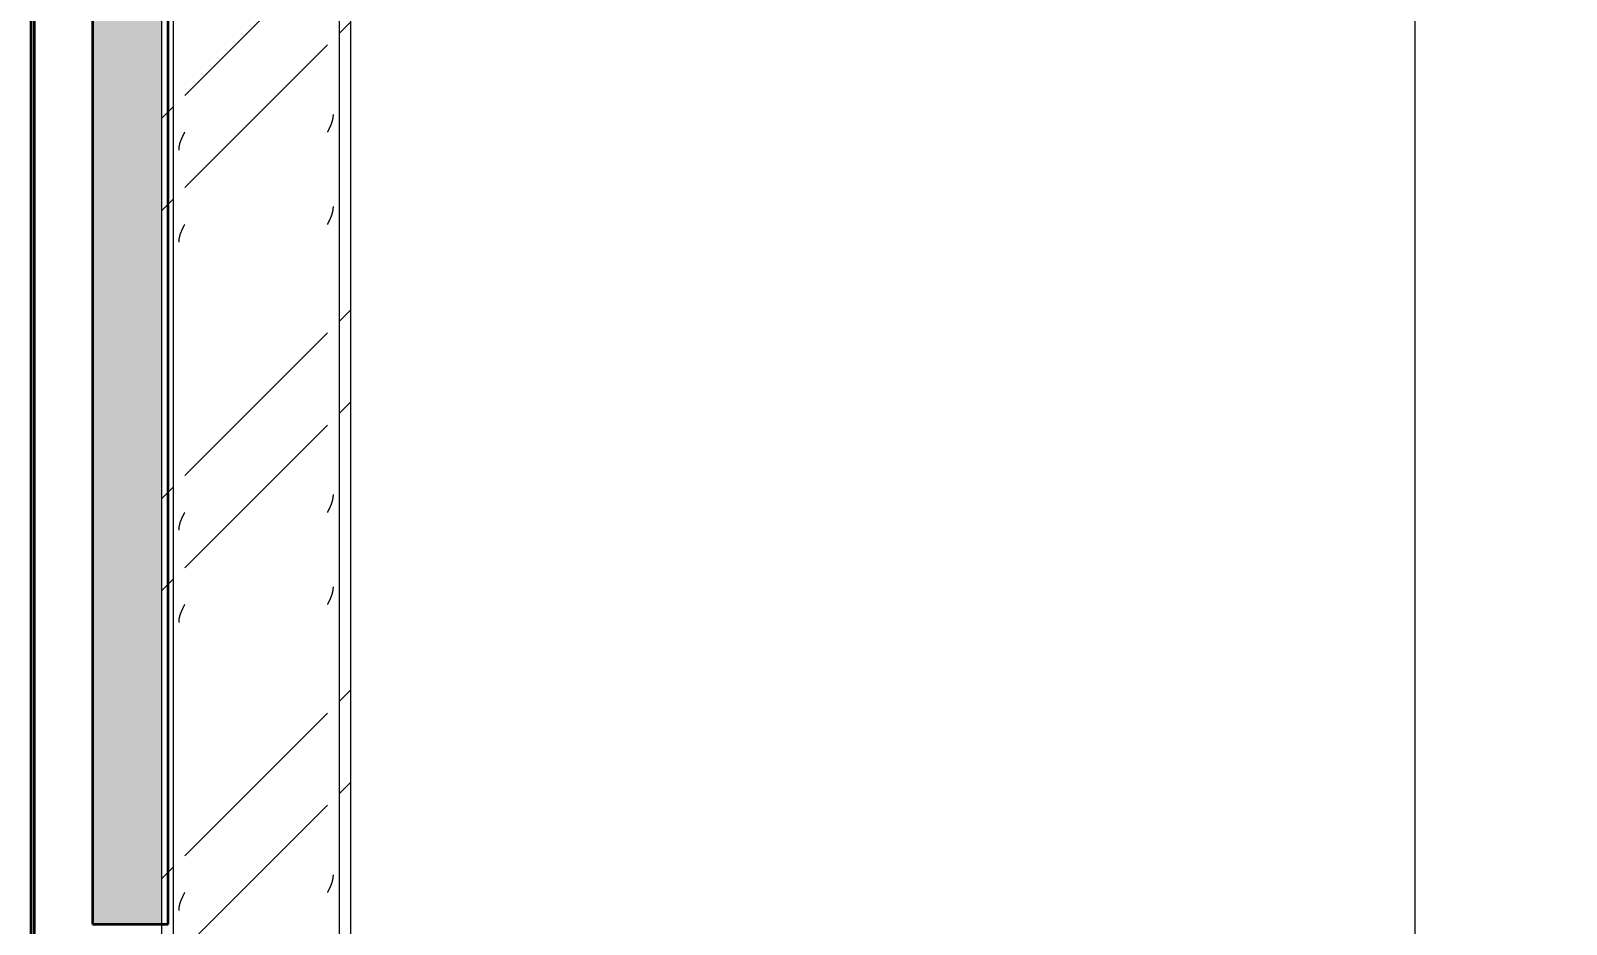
# Model space of a CAD drawing. Header units: centimetres. Extents: x -6111 to 13767, y -285 to 1600.
# Drawn here: x -4795.4 to -4592.4, y 94 to 212.2 of the extents above; entities that cross this region are included whole.
import ezdxf

# ---------------------------------------------------------------- set-up
doc = ezdxf.new("R2010")
doc.units = ezdxf.units.CM
for name, color, linetype, lineweight in [('A-ANNO-DIMS', 7, 'Continuous', 9), ('A-ANNO-DIMS-100', 7, 'Continuous', 9), ('A-WALL', 7, 'Continuous', 9), ('A-WALL-PATT', 7, 'Continuous', 35), ('S-COLS', 7, 'Continuous', 9)]:
    doc.layers.add(name, color=color, linetype=linetype, lineweight=lineweight)
doc.styles.add('Century Gothic_1', font='GOTHIC.TTF', dxfattribs={"height": 15})
doc.dimstyles.new('FCA_N_Cotas_E100', dxfattribs={"dimscale": 30.48, "dimtxt": 15.662524, "dimasz": 0.492126, "dimexe": 0.656168, "dimexo": 0.656168, "dimgap": 0.032808, "dimtad": 1, "dimlfac": 0.01, "dimrnd": 0.01, "dimzin": 0, "dimdsep": 46, "dimtxsty": 'Century Gothic_1', "dimblk1": 'OBLIQUE', "dimblk2": 'OBLIQUE', "dimsah": 1, "dimcen": 0.09, "dimdle": 0.656168, "dimadec": 3, "dimazin": 2, "dimtfac": 1, "dimtdec": 4, "dimtix": 1, "dimtmove": 0, "dimatfit": 3, "dimfxl": 1, "dimtvp": 1, "dimtolj": 1, "dimtzin": 0, "dimarcsym": 2})
pattern_1 = [(45, (0, 0), (-25.14472, 25.14472), []), (45, (0, 38.1), (-25.14472, 25.14472), [])]

# ---------------------------------------------------------------- blocks, each defined once
blk = doc.blocks.new('PQ_RVR_ARQ-01_ZZ_ZZ_MO_T_A_rvt-1-Elevación Eje 1')
at = {"layer": 'A-WALL-PATT', "lineweight": 9, "true_color": 0xeaeaea}
h = blk.add_hatch(color=254, dxfattribs=at)
h.paths.add_polyline_path([(-4794.89, -35), (-4794.89, 529), (-4795.39, 529), (-4795.39, -35)])
h.paths.add_polyline_path([(-4795.39, 554), (-4794.89, 554), (-4794.89, 636.02), (-4795.39, 636.02)])
blk.add_hatch(color=254, dxfattribs=at).paths.add_polyline_path([(-4787.21, 94), (-4778.08, 94), (-4778.08, 325.7), (-4787.21, 325.7), (-4787.21, 186.12)])
at = {"layer": 'A-WALL', "color": 254, "lineweight": 35, "true_color": 0xcccccc}
for p, q in [((-4795.39, 636.02), (-4795.39, -35)), ((-4794.89, -35), (-4794.89, 636.02)), ((-4787.21, 325.7), (-4787.21, 94)), ((-4777.21, 94), (-4777.21, 325.7)), ((-4787.21, 94), (-4777.21, 94))]:
    blk.add_line(p, q, dxfattribs=at)
blk = doc.blocks.new('FP_3-Elevación Eje 1')
at = {"layer": 'S-COLS', "color": 9, "true_color": 0xc0c0c0}
for p, q in [((-4755.37, 201.08), (-4755.37, 201.12)), ((-4755.37, 201.05), (-4755.37, 201.08)), ((-4755.37, 201.01), (-4755.37, 201.05)), ((-4755.37, 200.97), (-4755.37, 201.01)), ((-4756.04, 198.96), (-4756.02, 198.99)), ((-4756.02, 198.99), (-4756.01, 199.03)), ((-4756.01, 199.03), (-4755.99, 199.07)), ((-4755.99, 199.07), (-4755.97, 199.11)), ((-4755.97, 199.11), (-4755.95, 199.14)), ((-4755.95, 199.14), (-4755.93, 199.18)), ((-4755.93, 199.18), (-4755.91, 199.22)), ((-4755.91, 199.22), (-4755.9, 199.26)), ((-4755.9, 199.26), (-4755.88, 199.29)), ((-4755.88, 199.29), (-4755.86, 199.33)), ((-4755.86, 199.33), (-4755.84, 199.37)), ((-4755.84, 199.37), (-4755.83, 199.4)), ((-4755.83, 199.4), (-4755.81, 199.44)), ((-4755.81, 199.44), (-4755.79, 199.48)), ((-4755.79, 199.48), (-4755.77, 199.52)), ((-4755.77, 199.52), (-4755.76, 199.55)), ((-4755.76, 199.55), (-4755.74, 199.59)), ((-4755.74, 199.59), (-4755.73, 199.63)), ((-4755.73, 199.63), (-4755.71, 199.67)), ((-4755.71, 199.67), (-4755.69, 199.7)), ((-4755.69, 199.7), (-4755.68, 199.74)), ((-4755.68, 199.74), (-4755.66, 199.78)), ((-4755.66, 199.78), (-4755.65, 199.82)), ((-4755.65, 199.82), (-4755.63, 199.85)), ((-4755.63, 199.85), (-4755.62, 199.89)), ((-4755.62, 199.89), (-4755.61, 199.93)), ((-4755.61, 199.93), (-4755.59, 199.96)), ((-4755.59, 199.96), (-4755.58, 200)), ((-4755.58, 200), (-4755.57, 200.04)), ((-4755.57, 200.04), (-4755.55, 200.08)), ((-4755.55, 200.08), (-4755.54, 200.11)), ((-4755.54, 200.11), (-4755.53, 200.15)), ((-4755.53, 200.15), (-4755.52, 200.19)), ((-4755.52, 200.19), (-4755.51, 200.23)), ((-4755.51, 200.23), (-4755.5, 200.26)), ((-4755.5, 200.26), (-4755.49, 200.3)), ((-4755.49, 200.3), (-4755.48, 200.34)), ((-4755.48, 200.34), (-4755.47, 200.37)), ((-4755.47, 200.37), (-4755.46, 200.41)), ((-4755.46, 200.41), (-4755.45, 200.45)), ((-4755.45, 200.45), (-4755.44, 200.49)), ((-4755.44, 200.49), (-4755.43, 200.52)), ((-4755.43, 200.56), (-4755.42, 200.6)), ((-4755.43, 200.52), (-4755.43, 200.56)), ((-4755.42, 200.6), (-4755.41, 200.64)), ((-4755.41, 200.67), (-4755.4, 200.71)), ((-4755.41, 200.64), (-4755.41, 200.67)), ((-4755.4, 200.75), (-4755.39, 200.79)), ((-4755.4, 200.71), (-4755.4, 200.75)), ((-4755.39, 200.82), (-4755.38, 200.86)), ((-4755.39, 200.79), (-4755.39, 200.82)), ((-4755.38, 200.93), (-4755.37, 200.97)), ((-4755.38, 200.9), (-4755.38, 200.93)), ((-4755.38, 200.86), (-4755.38, 200.9)), ((-4756.14, 198.77), (-4756.12, 198.81)), ((-4756.12, 198.81), (-4756.1, 198.85)), ((-4756.1, 198.85), (-4756.08, 198.88)), ((-4756.08, 198.88), (-4756.06, 198.92)), ((-4756.06, 198.92), (-4756.04, 198.96)), ((-4755.37, 188.89), (-4755.37, 188.93)), ((-4755.37, 188.86), (-4755.37, 188.89)), ((-4755.37, 188.82), (-4755.37, 188.86)), ((-4755.37, 188.78), (-4755.37, 188.82)), ((-4756.04, 186.77), (-4756.02, 186.81)), ((-4756.02, 186.81), (-4756.01, 186.84)), ((-4756.01, 186.84), (-4755.99, 186.88)), ((-4755.99, 186.88), (-4755.97, 186.92)), ((-4755.97, 186.92), (-4755.95, 186.95)), ((-4755.95, 186.95), (-4755.93, 186.99)), ((-4755.93, 186.99), (-4755.91, 187.03)), ((-4755.91, 187.03), (-4755.9, 187.07)), ((-4755.9, 187.07), (-4755.88, 187.1)), ((-4755.88, 187.1), (-4755.86, 187.14)), ((-4755.86, 187.14), (-4755.84, 187.18)), ((-4755.84, 187.18), (-4755.83, 187.22)), ((-4755.83, 187.22), (-4755.81, 187.25)), ((-4755.81, 187.25), (-4755.79, 187.29)), ((-4755.79, 187.29), (-4755.77, 187.33)), ((-4755.77, 187.33), (-4755.76, 187.36)), ((-4755.76, 187.36), (-4755.74, 187.4)), ((-4755.74, 187.4), (-4755.73, 187.44)), ((-4755.73, 187.44), (-4755.71, 187.48)), ((-4755.71, 187.48), (-4755.69, 187.51)), ((-4755.69, 187.51), (-4755.68, 187.55)), ((-4755.68, 187.55), (-4755.66, 187.59)), ((-4755.66, 187.59), (-4755.65, 187.63)), ((-4755.65, 187.63), (-4755.63, 187.66)), ((-4755.63, 187.66), (-4755.62, 187.7)), ((-4755.62, 187.7), (-4755.61, 187.74)), ((-4755.61, 187.74), (-4755.59, 187.78)), ((-4755.59, 187.78), (-4755.58, 187.81)), ((-4755.58, 187.81), (-4755.57, 187.85)), ((-4755.57, 187.85), (-4755.55, 187.89)), ((-4755.55, 187.89), (-4755.54, 187.92)), ((-4755.54, 187.92), (-4755.53, 187.96)), ((-4755.53, 187.96), (-4755.52, 188)), ((-4755.52, 188), (-4755.51, 188.04)), ((-4755.51, 188.04), (-4755.5, 188.07)), ((-4755.5, 188.07), (-4755.49, 188.11)), ((-4755.49, 188.11), (-4755.48, 188.15)), ((-4755.48, 188.15), (-4755.47, 188.19)), ((-4755.47, 188.19), (-4755.46, 188.22)), ((-4755.46, 188.22), (-4755.45, 188.26)), ((-4755.45, 188.26), (-4755.44, 188.3)), ((-4755.44, 188.3), (-4755.43, 188.33)), ((-4755.43, 188.37), (-4755.42, 188.41)), ((-4755.43, 188.33), (-4755.43, 188.37)), ((-4755.42, 188.41), (-4755.41, 188.45)), ((-4755.41, 188.48), (-4755.4, 188.52)), ((-4755.41, 188.45), (-4755.41, 188.48)), ((-4755.4, 188.56), (-4755.39, 188.6)), ((-4755.4, 188.52), (-4755.4, 188.56)), ((-4755.39, 188.63), (-4755.38, 188.67)), ((-4755.39, 188.6), (-4755.39, 188.63)), ((-4755.38, 188.75), (-4755.37, 188.78)), ((-4755.38, 188.71), (-4755.38, 188.75)), ((-4755.38, 188.67), (-4755.38, 188.71)), ((-4756.14, 186.58), (-4756.12, 186.62)), ((-4756.12, 186.62), (-4756.1, 186.66)), ((-4756.1, 186.66), (-4756.08, 186.69)), ((-4756.08, 186.69), (-4756.06, 186.73)), ((-4756.06, 186.73), (-4756.04, 186.77)), ((-4755.43, 150.27), (-4755.42, 150.31)), ((-4755.43, 150.23), (-4755.43, 150.27)), ((-4755.42, 150.31), (-4755.41, 150.35)), ((-4755.41, 150.38), (-4755.4, 150.42)), ((-4755.41, 150.35), (-4755.41, 150.38)), ((-4755.4, 150.46), (-4755.39, 150.5)), ((-4755.4, 150.42), (-4755.4, 150.46)), ((-4755.39, 150.53), (-4755.38, 150.57)), ((-4755.39, 150.5), (-4755.39, 150.53)), ((-4755.38, 150.65), (-4755.37, 150.68)), ((-4755.38, 150.61), (-4755.38, 150.65)), ((-4755.38, 150.57), (-4755.38, 150.61)), ((-4755.37, 150.79), (-4755.37, 150.83)), ((-4755.37, 150.76), (-4755.37, 150.79)), ((-4755.37, 150.72), (-4755.37, 150.76)), ((-4755.37, 150.68), (-4755.37, 150.72)), ((-4756.14, 148.48), (-4756.12, 148.52)), ((-4756.12, 148.52), (-4756.1, 148.56)), ((-4756.1, 148.56), (-4756.08, 148.59)), ((-4756.08, 148.59), (-4756.06, 148.63)), ((-4756.06, 148.63), (-4756.04, 148.67)), ((-4756.04, 148.67), (-4756.02, 148.71)), ((-4756.02, 148.71), (-4756.01, 148.74)), ((-4756.01, 148.74), (-4755.99, 148.78)), ((-4755.99, 148.78), (-4755.97, 148.82)), ((-4755.97, 148.82), (-4755.95, 148.85)), ((-4755.95, 148.85), (-4755.93, 148.89)), ((-4755.93, 148.89), (-4755.91, 148.93)), ((-4755.91, 148.93), (-4755.9, 148.97)), ((-4755.9, 148.97), (-4755.88, 149)), ((-4755.88, 149), (-4755.86, 149.04)), ((-4755.86, 149.04), (-4755.84, 149.08)), ((-4755.84, 149.08), (-4755.83, 149.12)), ((-4755.83, 149.12), (-4755.81, 149.15)), ((-4755.81, 149.15), (-4755.79, 149.19)), ((-4755.79, 149.19), (-4755.77, 149.23)), ((-4755.77, 149.23), (-4755.76, 149.26)), ((-4755.76, 149.26), (-4755.74, 149.3)), ((-4755.74, 149.3), (-4755.73, 149.34)), ((-4755.73, 149.34), (-4755.71, 149.38)), ((-4755.71, 149.38), (-4755.69, 149.41)), ((-4755.69, 149.41), (-4755.68, 149.45)), ((-4755.68, 149.45), (-4755.66, 149.49)), ((-4755.66, 149.49), (-4755.65, 149.53)), ((-4755.65, 149.53), (-4755.63, 149.56)), ((-4755.63, 149.56), (-4755.62, 149.6)), ((-4755.62, 149.6), (-4755.61, 149.64)), ((-4755.61, 149.64), (-4755.59, 149.68)), ((-4755.59, 149.68), (-4755.58, 149.71)), ((-4755.58, 149.71), (-4755.57, 149.75)), ((-4755.57, 149.75), (-4755.55, 149.79)), ((-4755.55, 149.79), (-4755.54, 149.82)), ((-4755.54, 149.82), (-4755.53, 149.86)), ((-4755.53, 149.86), (-4755.52, 149.9)), ((-4755.52, 149.9), (-4755.51, 149.94)), ((-4755.51, 149.94), (-4755.5, 149.97)), ((-4755.5, 149.97), (-4755.49, 150.01)), ((-4755.49, 150.01), (-4755.48, 150.05)), ((-4755.48, 150.05), (-4755.47, 150.09)), ((-4755.47, 150.09), (-4755.46, 150.12)), ((-4755.46, 150.12), (-4755.45, 150.16)), ((-4755.45, 150.16), (-4755.44, 150.2)), ((-4755.44, 150.2), (-4755.43, 150.23)), ((-4755.43, 138.08), (-4755.42, 138.12)), ((-4755.43, 138.05), (-4755.43, 138.08)), ((-4755.42, 138.12), (-4755.41, 138.16)), ((-4755.41, 138.19), (-4755.4, 138.23)), ((-4755.41, 138.16), (-4755.41, 138.19)), ((-4755.4, 138.27), (-4755.39, 138.31)), ((-4755.4, 138.23), (-4755.4, 138.27)), ((-4755.39, 138.34), (-4755.38, 138.38)), ((-4755.39, 138.31), (-4755.39, 138.34)), ((-4755.38, 138.46), (-4755.37, 138.49)), ((-4755.38, 138.42), (-4755.38, 138.46)), ((-4755.38, 138.38), (-4755.38, 138.42)), ((-4755.37, 138.6), (-4755.37, 138.64)), ((-4755.37, 138.57), (-4755.37, 138.6)), ((-4755.37, 138.53), (-4755.37, 138.57)), ((-4755.37, 138.49), (-4755.37, 138.53)), ((-4756.14, 136.29), (-4756.12, 136.33)), ((-4756.12, 136.33), (-4756.1, 136.37)), ((-4756.1, 136.37), (-4756.08, 136.4)), ((-4756.08, 136.4), (-4756.06, 136.44)), ((-4756.06, 136.44), (-4756.04, 136.48)), ((-4756.04, 136.48), (-4756.02, 136.52)), ((-4756.02, 136.52), (-4756.01, 136.55)), ((-4756.01, 136.55), (-4755.99, 136.59)), ((-4755.99, 136.59), (-4755.97, 136.63)), ((-4755.97, 136.63), (-4755.95, 136.66)), ((-4755.95, 136.66), (-4755.93, 136.7)), ((-4755.93, 136.7), (-4755.91, 136.74)), ((-4755.91, 136.74), (-4755.9, 136.78)), ((-4755.9, 136.78), (-4755.88, 136.81)), ((-4755.88, 136.81), (-4755.86, 136.85)), ((-4755.86, 136.85), (-4755.84, 136.89)), ((-4755.84, 136.89), (-4755.83, 136.93)), ((-4755.83, 136.93), (-4755.81, 136.96)), ((-4755.81, 136.96), (-4755.79, 137)), ((-4755.79, 137), (-4755.77, 137.04)), ((-4755.77, 137.04), (-4755.76, 137.08)), ((-4755.76, 137.08), (-4755.74, 137.11)), ((-4755.74, 137.11), (-4755.73, 137.15)), ((-4755.73, 137.15), (-4755.71, 137.19)), ((-4755.71, 137.19), (-4755.69, 137.22)), ((-4755.69, 137.22), (-4755.68, 137.26)), ((-4755.68, 137.26), (-4755.66, 137.3)), ((-4755.66, 137.3), (-4755.65, 137.34)), ((-4755.65, 137.34), (-4755.63, 137.37)), ((-4755.63, 137.37), (-4755.62, 137.41)), ((-4755.62, 137.41), (-4755.61, 137.45)), ((-4755.61, 137.45), (-4755.59, 137.49)), ((-4755.59, 137.49), (-4755.58, 137.52)), ((-4755.58, 137.52), (-4755.57, 137.56)), ((-4755.57, 137.56), (-4755.55, 137.6)), ((-4755.55, 137.6), (-4755.54, 137.63)), ((-4755.54, 137.63), (-4755.53, 137.67)), ((-4755.53, 137.67), (-4755.52, 137.71)), ((-4755.52, 137.71), (-4755.51, 137.75)), ((-4755.51, 137.75), (-4755.5, 137.78)), ((-4755.5, 137.78), (-4755.49, 137.82)), ((-4755.49, 137.82), (-4755.48, 137.86)), ((-4755.48, 137.86), (-4755.47, 137.9)), ((-4755.47, 137.9), (-4755.46, 137.93)), ((-4755.46, 137.93), (-4755.45, 137.97)), ((-4755.45, 137.97), (-4755.44, 138.01)), ((-4755.44, 138.01), (-4755.43, 138.05)), ((-4755.57, 99.46), (-4755.55, 99.5)), ((-4755.55, 99.5), (-4755.54, 99.53)), ((-4755.54, 99.53), (-4755.53, 99.57)), ((-4755.53, 99.57), (-4755.52, 99.61)), ((-4755.52, 99.61), (-4755.51, 99.65)), ((-4755.51, 99.65), (-4755.5, 99.68)), ((-4755.5, 99.68), (-4755.49, 99.72)), ((-4755.49, 99.72), (-4755.48, 99.76)), ((-4755.48, 99.76), (-4755.47, 99.8)), ((-4755.47, 99.8), (-4755.46, 99.83)), ((-4755.46, 99.83), (-4755.45, 99.87)), ((-4755.45, 99.87), (-4755.44, 99.91)), ((-4755.44, 99.91), (-4755.43, 99.95)), ((-4755.43, 99.98), (-4755.42, 100.02)), ((-4755.43, 99.95), (-4755.43, 99.98)), ((-4755.42, 100.02), (-4755.41, 100.06)), ((-4755.41, 100.09), (-4755.4, 100.13)), ((-4755.41, 100.06), (-4755.41, 100.09)), ((-4755.4, 100.17), (-4755.39, 100.21)), ((-4755.4, 100.13), (-4755.4, 100.17)), ((-4755.39, 100.24), (-4755.38, 100.28)), ((-4755.39, 100.21), (-4755.39, 100.24)), ((-4755.38, 100.36), (-4755.37, 100.39)), ((-4755.38, 100.32), (-4755.38, 100.36)), ((-4755.38, 100.28), (-4755.38, 100.32)), ((-4755.37, 100.5), (-4755.37, 100.54)), ((-4755.37, 100.47), (-4755.37, 100.5)), ((-4755.37, 100.43), (-4755.37, 100.47)), ((-4755.37, 100.39), (-4755.37, 100.43)), ((-4756.14, 98.19), (-4756.12, 98.23)), ((-4756.12, 98.23), (-4756.1, 98.27)), ((-4756.1, 98.27), (-4756.08, 98.3)), ((-4756.08, 98.3), (-4756.06, 98.34)), ((-4756.06, 98.34), (-4756.04, 98.38)), ((-4756.04, 98.38), (-4756.02, 98.42)), ((-4756.02, 98.42), (-4756.01, 98.45)), ((-4756.01, 98.45), (-4755.99, 98.49)), ((-4755.99, 98.49), (-4755.97, 98.53)), ((-4755.97, 98.53), (-4755.95, 98.56)), ((-4755.95, 98.56), (-4755.93, 98.6)), ((-4755.93, 98.6), (-4755.91, 98.64)), ((-4755.91, 98.64), (-4755.9, 98.68)), ((-4755.9, 98.68), (-4755.88, 98.71)), ((-4755.88, 98.71), (-4755.86, 98.75)), ((-4755.86, 98.75), (-4755.84, 98.79)), ((-4755.84, 98.79), (-4755.83, 98.83)), ((-4755.83, 98.83), (-4755.81, 98.86)), ((-4755.81, 98.86), (-4755.79, 98.9)), ((-4755.79, 98.9), (-4755.77, 98.94)), ((-4755.77, 98.94), (-4755.76, 98.98)), ((-4755.76, 98.98), (-4755.74, 99.01)), ((-4755.74, 99.01), (-4755.73, 99.05)), ((-4755.73, 99.05), (-4755.71, 99.09)), ((-4755.71, 99.09), (-4755.69, 99.12)), ((-4755.69, 99.12), (-4755.68, 99.16)), ((-4755.68, 99.16), (-4755.66, 99.2)), ((-4755.66, 99.2), (-4755.65, 99.24)), ((-4755.65, 99.24), (-4755.63, 99.27)), ((-4755.63, 99.27), (-4755.62, 99.31)), ((-4755.62, 99.31), (-4755.61, 99.35)), ((-4755.61, 99.35), (-4755.59, 99.39)), ((-4755.59, 99.39), (-4755.58, 99.42)), ((-4755.58, 99.42), (-4755.57, 99.46))]:
    blk.add_line(p, q, dxfattribs=at)
blk = doc.blocks.new('FP_4-Elevación Eje 1')
at = {"layer": 'S-COLS', "color": 9, "true_color": 0xc0c0c0}
for p, q in [((-4775.74, 196.91), (-4775.73, 196.94)), ((-4775.73, 196.98), (-4775.72, 197.02)), ((-4775.73, 196.94), (-4775.73, 196.98)), ((-4775.72, 197.02), (-4775.71, 197.05)), ((-4775.71, 197.05), (-4775.7, 197.09)), ((-4775.7, 197.09), (-4775.69, 197.13)), ((-4775.69, 197.17), (-4775.68, 197.2)), ((-4775.69, 197.13), (-4775.69, 197.17)), ((-4775.68, 197.2), (-4775.67, 197.24)), ((-4775.67, 197.24), (-4775.66, 197.28)), ((-4775.66, 197.28), (-4775.65, 197.32)), ((-4775.65, 197.32), (-4775.63, 197.35)), ((-4775.63, 197.35), (-4775.62, 197.39)), ((-4775.62, 197.39), (-4775.61, 197.43)), ((-4775.61, 197.43), (-4775.6, 197.47)), ((-4775.6, 197.47), (-4775.59, 197.5)), ((-4775.59, 197.5), (-4775.57, 197.54)), ((-4775.57, 197.54), (-4775.56, 197.58)), ((-4775.56, 197.58), (-4775.55, 197.61)), ((-4775.55, 197.61), (-4775.53, 197.65)), ((-4775.53, 197.65), (-4775.52, 197.69)), ((-4775.52, 197.69), (-4775.5, 197.73)), ((-4775.5, 197.73), (-4775.49, 197.76)), ((-4775.49, 197.76), (-4775.47, 197.8)), ((-4775.47, 197.8), (-4775.46, 197.84)), ((-4775.46, 197.84), (-4775.44, 197.88)), ((-4775.44, 197.88), (-4775.43, 197.91)), ((-4775.43, 197.91), (-4775.41, 197.95)), ((-4775.41, 197.95), (-4775.4, 197.99)), ((-4775.4, 197.99), (-4775.38, 198.02)), ((-4775.38, 198.02), (-4775.36, 198.06)), ((-4775.36, 198.06), (-4775.35, 198.1)), ((-4775.35, 198.1), (-4775.33, 198.14)), ((-4775.33, 198.14), (-4775.31, 198.17)), ((-4775.31, 198.17), (-4775.29, 198.21)), ((-4775.29, 198.21), (-4775.28, 198.25)), ((-4775.28, 198.25), (-4775.26, 198.29)), ((-4775.26, 198.29), (-4775.24, 198.32)), ((-4775.24, 198.32), (-4775.22, 198.36)), ((-4775.22, 198.36), (-4775.2, 198.4)), ((-4775.2, 198.4), (-4775.19, 198.44)), ((-4775.19, 198.44), (-4775.17, 198.47)), ((-4775.17, 198.47), (-4775.15, 198.51)), ((-4775.15, 198.51), (-4775.13, 198.55)), ((-4775.13, 198.55), (-4775.11, 198.58)), ((-4775.11, 198.58), (-4775.09, 198.62)), ((-4775.09, 198.62), (-4775.07, 198.66)), ((-4775.07, 198.66), (-4775.05, 198.7)), ((-4775.05, 198.7), (-4775.04, 198.73)), ((-4775.04, 198.73), (-4775.02, 198.77)), ((-4775.79, 196.42), (-4775.78, 196.46)), ((-4775.78, 196.61), (-4775.77, 196.64)), ((-4775.78, 196.57), (-4775.78, 196.61)), ((-4775.78, 196.53), (-4775.78, 196.57)), ((-4775.78, 196.5), (-4775.78, 196.53)), ((-4775.78, 196.46), (-4775.78, 196.5)), ((-4775.77, 196.72), (-4775.76, 196.76)), ((-4775.77, 196.68), (-4775.77, 196.72)), ((-4775.77, 196.64), (-4775.77, 196.68)), ((-4775.76, 196.79), (-4775.75, 196.83)), ((-4775.76, 196.76), (-4775.76, 196.79)), ((-4775.75, 196.87), (-4775.74, 196.91)), ((-4775.75, 196.83), (-4775.75, 196.87)), ((-4775.73, 184.79), (-4775.72, 184.83)), ((-4775.73, 184.75), (-4775.73, 184.79)), ((-4775.72, 184.83), (-4775.71, 184.87)), ((-4775.71, 184.87), (-4775.7, 184.9)), ((-4775.7, 184.9), (-4775.69, 184.94)), ((-4775.69, 184.98), (-4775.68, 185.01)), ((-4775.69, 184.94), (-4775.69, 184.98)), ((-4775.68, 185.01), (-4775.67, 185.05)), ((-4775.67, 185.05), (-4775.66, 185.09)), ((-4775.66, 185.09), (-4775.65, 185.13)), ((-4775.65, 185.13), (-4775.63, 185.16)), ((-4775.63, 185.16), (-4775.62, 185.2)), ((-4775.62, 185.2), (-4775.61, 185.24)), ((-4775.61, 185.24), (-4775.6, 185.28)), ((-4775.6, 185.28), (-4775.59, 185.31)), ((-4775.59, 185.31), (-4775.57, 185.35)), ((-4775.57, 185.35), (-4775.56, 185.39)), ((-4775.56, 185.39), (-4775.55, 185.42)), ((-4775.55, 185.42), (-4775.53, 185.46)), ((-4775.53, 185.46), (-4775.52, 185.5)), ((-4775.52, 185.5), (-4775.5, 185.54)), ((-4775.5, 185.54), (-4775.49, 185.57)), ((-4775.49, 185.57), (-4775.47, 185.61)), ((-4775.47, 185.61), (-4775.46, 185.65)), ((-4775.46, 185.65), (-4775.44, 185.69)), ((-4775.44, 185.69), (-4775.43, 185.72)), ((-4775.43, 185.72), (-4775.41, 185.76)), ((-4775.41, 185.76), (-4775.4, 185.8)), ((-4775.4, 185.8), (-4775.38, 185.84)), ((-4775.38, 185.84), (-4775.36, 185.87)), ((-4775.36, 185.87), (-4775.35, 185.91)), ((-4775.35, 185.91), (-4775.33, 185.95)), ((-4775.33, 185.95), (-4775.31, 185.98)), ((-4775.31, 185.98), (-4775.29, 186.02)), ((-4775.29, 186.02), (-4775.28, 186.06)), ((-4775.28, 186.06), (-4775.26, 186.1)), ((-4775.26, 186.1), (-4775.24, 186.13)), ((-4775.24, 186.13), (-4775.22, 186.17)), ((-4775.22, 186.17), (-4775.2, 186.21)), ((-4775.2, 186.21), (-4775.19, 186.25)), ((-4775.19, 186.25), (-4775.17, 186.28)), ((-4775.17, 186.28), (-4775.15, 186.32)), ((-4775.15, 186.32), (-4775.13, 186.36)), ((-4775.13, 186.36), (-4775.11, 186.39)), ((-4775.11, 186.39), (-4775.09, 186.43)), ((-4775.09, 186.43), (-4775.07, 186.47)), ((-4775.07, 186.47), (-4775.05, 186.51)), ((-4775.05, 186.51), (-4775.04, 186.54)), ((-4775.04, 186.54), (-4775.02, 186.58)), ((-4775.79, 184.23), (-4775.78, 184.27)), ((-4775.78, 184.42), (-4775.77, 184.45)), ((-4775.78, 184.38), (-4775.78, 184.42)), ((-4775.78, 184.34), (-4775.78, 184.38)), ((-4775.78, 184.31), (-4775.78, 184.34)), ((-4775.78, 184.27), (-4775.78, 184.31)), ((-4775.77, 184.53), (-4775.76, 184.57)), ((-4775.77, 184.49), (-4775.77, 184.53)), ((-4775.77, 184.45), (-4775.77, 184.49)), ((-4775.76, 184.6), (-4775.75, 184.64)), ((-4775.76, 184.57), (-4775.76, 184.6)), ((-4775.75, 184.68), (-4775.74, 184.72)), ((-4775.75, 184.64), (-4775.75, 184.68)), ((-4775.74, 184.72), (-4775.73, 184.75)), ((-4775.17, 148.18), (-4775.15, 148.22)), ((-4775.15, 148.22), (-4775.13, 148.26)), ((-4775.13, 148.26), (-4775.11, 148.29)), ((-4775.11, 148.29), (-4775.09, 148.33)), ((-4775.09, 148.33), (-4775.07, 148.37)), ((-4775.07, 148.37), (-4775.05, 148.41)), ((-4775.05, 148.41), (-4775.04, 148.44)), ((-4775.04, 148.44), (-4775.02, 148.48)), ((-4775.78, 146.32), (-4775.77, 146.35)), ((-4775.78, 146.28), (-4775.78, 146.32)), ((-4775.78, 146.24), (-4775.78, 146.28)), ((-4775.78, 146.21), (-4775.78, 146.24)), ((-4775.78, 146.17), (-4775.78, 146.21)), ((-4775.77, 146.43), (-4775.76, 146.47)), ((-4775.77, 146.39), (-4775.77, 146.43)), ((-4775.77, 146.35), (-4775.77, 146.39)), ((-4775.76, 146.5), (-4775.75, 146.54)), ((-4775.76, 146.47), (-4775.76, 146.5)), ((-4775.75, 146.58), (-4775.74, 146.62)), ((-4775.75, 146.54), (-4775.75, 146.58)), ((-4775.74, 146.62), (-4775.73, 146.65)), ((-4775.73, 146.69), (-4775.72, 146.73)), ((-4775.73, 146.65), (-4775.73, 146.69)), ((-4775.72, 146.73), (-4775.71, 146.77)), ((-4775.71, 146.77), (-4775.7, 146.8)), ((-4775.7, 146.8), (-4775.69, 146.84)), ((-4775.69, 146.88), (-4775.68, 146.91)), ((-4775.69, 146.84), (-4775.69, 146.88)), ((-4775.68, 146.91), (-4775.67, 146.95)), ((-4775.67, 146.95), (-4775.66, 146.99)), ((-4775.66, 146.99), (-4775.65, 147.03)), ((-4775.65, 147.03), (-4775.63, 147.06)), ((-4775.63, 147.06), (-4775.62, 147.1)), ((-4775.62, 147.1), (-4775.61, 147.14)), ((-4775.61, 147.14), (-4775.6, 147.18)), ((-4775.6, 147.18), (-4775.59, 147.21)), ((-4775.59, 147.21), (-4775.57, 147.25)), ((-4775.57, 147.25), (-4775.56, 147.29)), ((-4775.56, 147.29), (-4775.55, 147.32)), ((-4775.55, 147.32), (-4775.53, 147.36)), ((-4775.53, 147.36), (-4775.52, 147.4)), ((-4775.52, 147.4), (-4775.5, 147.44)), ((-4775.5, 147.44), (-4775.49, 147.47)), ((-4775.49, 147.47), (-4775.47, 147.51)), ((-4775.47, 147.51), (-4775.46, 147.55)), ((-4775.46, 147.55), (-4775.44, 147.59)), ((-4775.44, 147.59), (-4775.43, 147.62)), ((-4775.43, 147.62), (-4775.41, 147.66)), ((-4775.41, 147.66), (-4775.4, 147.7)), ((-4775.4, 147.7), (-4775.38, 147.74)), ((-4775.38, 147.74), (-4775.36, 147.77)), ((-4775.36, 147.77), (-4775.35, 147.81)), ((-4775.35, 147.81), (-4775.33, 147.85)), ((-4775.33, 147.85), (-4775.31, 147.88)), ((-4775.31, 147.88), (-4775.29, 147.92)), ((-4775.29, 147.92), (-4775.28, 147.96)), ((-4775.28, 147.96), (-4775.26, 148)), ((-4775.26, 148), (-4775.24, 148.03)), ((-4775.24, 148.03), (-4775.22, 148.07)), ((-4775.22, 148.07), (-4775.2, 148.11)), ((-4775.2, 148.11), (-4775.19, 148.15)), ((-4775.19, 148.15), (-4775.17, 148.18)), ((-4775.79, 146.13), (-4775.78, 146.17)), ((-4775.17, 135.99), (-4775.15, 136.03)), ((-4775.15, 136.03), (-4775.13, 136.07)), ((-4775.13, 136.07), (-4775.11, 136.11)), ((-4775.11, 136.11), (-4775.09, 136.14)), ((-4775.09, 136.14), (-4775.07, 136.18)), ((-4775.07, 136.18), (-4775.05, 136.22)), ((-4775.05, 136.22), (-4775.04, 136.25)), ((-4775.04, 136.25), (-4775.02, 136.29)), ((-4775.78, 134.13), (-4775.77, 134.17)), ((-4775.78, 134.09), (-4775.78, 134.13)), ((-4775.78, 134.05), (-4775.78, 134.09)), ((-4775.78, 134.02), (-4775.78, 134.05)), ((-4775.78, 133.98), (-4775.78, 134.02)), ((-4775.77, 134.24), (-4775.76, 134.28)), ((-4775.77, 134.2), (-4775.77, 134.24)), ((-4775.77, 134.17), (-4775.77, 134.2)), ((-4775.76, 134.31), (-4775.75, 134.35)), ((-4775.76, 134.28), (-4775.76, 134.31)), ((-4775.75, 134.39), (-4775.74, 134.43)), ((-4775.75, 134.35), (-4775.75, 134.39)), ((-4775.74, 134.43), (-4775.73, 134.46)), ((-4775.73, 134.5), (-4775.72, 134.54)), ((-4775.73, 134.46), (-4775.73, 134.5)), ((-4775.72, 134.54), (-4775.71, 134.58)), ((-4775.71, 134.58), (-4775.7, 134.61)), ((-4775.7, 134.61), (-4775.69, 134.65)), ((-4775.69, 134.69), (-4775.68, 134.73)), ((-4775.69, 134.65), (-4775.69, 134.69)), ((-4775.68, 134.73), (-4775.67, 134.76)), ((-4775.67, 134.76), (-4775.66, 134.8)), ((-4775.66, 134.8), (-4775.65, 134.84)), ((-4775.65, 134.84), (-4775.63, 134.87)), ((-4775.63, 134.87), (-4775.62, 134.91)), ((-4775.62, 134.91), (-4775.61, 134.95)), ((-4775.61, 134.95), (-4775.6, 134.99)), ((-4775.6, 134.99), (-4775.59, 135.02)), ((-4775.59, 135.02), (-4775.57, 135.06)), ((-4775.57, 135.06), (-4775.56, 135.1)), ((-4775.56, 135.1), (-4775.55, 135.14)), ((-4775.55, 135.14), (-4775.53, 135.17)), ((-4775.53, 135.17), (-4775.52, 135.21)), ((-4775.52, 135.21), (-4775.5, 135.25)), ((-4775.5, 135.25), (-4775.49, 135.28)), ((-4775.49, 135.28), (-4775.47, 135.32)), ((-4775.47, 135.32), (-4775.46, 135.36)), ((-4775.46, 135.36), (-4775.44, 135.4)), ((-4775.44, 135.4), (-4775.43, 135.43)), ((-4775.43, 135.43), (-4775.41, 135.47)), ((-4775.41, 135.47), (-4775.4, 135.51)), ((-4775.4, 135.51), (-4775.38, 135.55)), ((-4775.38, 135.55), (-4775.36, 135.58)), ((-4775.36, 135.58), (-4775.35, 135.62)), ((-4775.35, 135.62), (-4775.33, 135.66)), ((-4775.33, 135.66), (-4775.31, 135.69)), ((-4775.31, 135.69), (-4775.29, 135.73)), ((-4775.29, 135.73), (-4775.28, 135.77)), ((-4775.28, 135.77), (-4775.26, 135.81)), ((-4775.26, 135.81), (-4775.24, 135.84)), ((-4775.24, 135.84), (-4775.22, 135.88)), ((-4775.22, 135.88), (-4775.2, 135.92)), ((-4775.2, 135.92), (-4775.19, 135.96)), ((-4775.19, 135.96), (-4775.17, 135.99)), ((-4775.79, 133.94), (-4775.78, 133.98)), ((-4775.38, 97.45), (-4775.36, 97.48)), ((-4775.36, 97.48), (-4775.35, 97.52)), ((-4775.35, 97.52), (-4775.33, 97.56)), ((-4775.33, 97.56), (-4775.31, 97.59)), ((-4775.31, 97.59), (-4775.29, 97.63)), ((-4775.29, 97.63), (-4775.28, 97.67)), ((-4775.28, 97.67), (-4775.26, 97.71)), ((-4775.26, 97.71), (-4775.24, 97.74)), ((-4775.24, 97.74), (-4775.22, 97.78)), ((-4775.22, 97.78), (-4775.2, 97.82)), ((-4775.2, 97.82), (-4775.19, 97.86)), ((-4775.19, 97.86), (-4775.17, 97.89)), ((-4775.17, 97.89), (-4775.15, 97.93)), ((-4775.15, 97.93), (-4775.13, 97.97)), ((-4775.13, 97.97), (-4775.11, 98.01)), ((-4775.11, 98.01), (-4775.09, 98.04)), ((-4775.09, 98.04), (-4775.07, 98.08)), ((-4775.07, 98.08), (-4775.05, 98.12)), ((-4775.05, 98.12), (-4775.04, 98.15)), ((-4775.04, 98.15), (-4775.02, 98.19)), ((-4775.79, 95.84), (-4775.78, 95.88)), ((-4775.78, 96.03), (-4775.77, 96.07)), ((-4775.78, 95.99), (-4775.78, 96.03)), ((-4775.78, 95.95), (-4775.78, 95.99)), ((-4775.78, 95.92), (-4775.78, 95.95)), ((-4775.78, 95.88), (-4775.78, 95.92)), ((-4775.77, 96.14), (-4775.76, 96.18)), ((-4775.77, 96.1), (-4775.77, 96.14)), ((-4775.77, 96.07), (-4775.77, 96.1)), ((-4775.76, 96.21), (-4775.75, 96.25)), ((-4775.76, 96.18), (-4775.76, 96.21)), ((-4775.75, 96.29), (-4775.74, 96.33)), ((-4775.75, 96.25), (-4775.75, 96.29)), ((-4775.74, 96.33), (-4775.73, 96.36)), ((-4775.73, 96.4), (-4775.72, 96.44)), ((-4775.73, 96.36), (-4775.73, 96.4)), ((-4775.72, 96.44), (-4775.71, 96.48)), ((-4775.71, 96.48), (-4775.7, 96.51)), ((-4775.7, 96.51), (-4775.69, 96.55)), ((-4775.69, 96.59), (-4775.68, 96.63)), ((-4775.69, 96.55), (-4775.69, 96.59)), ((-4775.68, 96.63), (-4775.67, 96.66)), ((-4775.67, 96.66), (-4775.66, 96.7)), ((-4775.66, 96.7), (-4775.65, 96.74)), ((-4775.65, 96.74), (-4775.63, 96.77)), ((-4775.63, 96.77), (-4775.62, 96.81)), ((-4775.62, 96.81), (-4775.61, 96.85)), ((-4775.61, 96.85), (-4775.6, 96.89)), ((-4775.6, 96.89), (-4775.59, 96.92)), ((-4775.59, 96.92), (-4775.57, 96.96)), ((-4775.57, 96.96), (-4775.56, 97)), ((-4775.56, 97), (-4775.55, 97.04)), ((-4775.55, 97.04), (-4775.53, 97.07)), ((-4775.53, 97.07), (-4775.52, 97.11)), ((-4775.52, 97.11), (-4775.5, 97.15)), ((-4775.5, 97.15), (-4775.49, 97.18)), ((-4775.49, 97.18), (-4775.47, 97.22)), ((-4775.47, 97.22), (-4775.46, 97.26)), ((-4775.46, 97.26), (-4775.44, 97.3)), ((-4775.44, 97.3), (-4775.43, 97.33)), ((-4775.43, 97.33), (-4775.41, 97.37)), ((-4775.41, 97.37), (-4775.4, 97.41)), ((-4775.4, 97.41), (-4775.38, 97.45))]:
    blk.add_line(p, q, dxfattribs=at)
blk = doc.blocks.new('DIMBLOCK5-Elevación Eje 1')
at = {"layer": 'A-ANNO-DIMS-100', "lineweight": 35}
for p, q in [((-4612.36, 541.5), (-4619.86, 549)), ((-4612.36, 541.5), (-4604.86, 534)), ((-4612.36, 46.02), (-4619.86, 53.52)), ((-4612.36, 46.02), (-4604.86, 38.52))]:
    blk.add_line(p, q, dxfattribs=at)
at = {"layer": 'A-ANNO-DIMS-100'}
for p, q in [((-4612.36, 541.5), (-4745.58, 541.5)), ((-4612.36, 541.5), (-4612.36, 26.02)), ((-4612.36, 541.5), (-4592.36, 541.5)), ((-4612.36, 46.02), (-4632.46, 46.02)), ((-4612.36, 46.02), (-4592.36, 46.02))]:
    blk.add_line(p, q, dxfattribs=at)
at = {"layer": 'A-ANNO-DIMS-100', "color": 0, "insert": (-4632.58, 273.38), "char_height": 15, "width": 48.9267, "attachment_point": 1, "rotation": 90, "line_spacing_factor": 0.984502, "style": 'Century Gothic_1'}
blk.add_mtext('4.95', dxfattribs=at)
blk = doc.blocks.new('_Oblique')
at = {"color": 0, "linetype": 'ByBlock', "lineweight": -2}
blk.add_line((-0.5, -0.5), (0.5, 0.5), dxfattribs=at)

msp = doc.modelspace()

# ---------------------------------------------------------------- hatches: boundary and pattern name
at = {"layer": 'S-COLS', "true_color": 0xc0c0c0}
h = msp.add_hatch(dxfattribs=at)
h.set_pattern_fill('FP_2', color=9, style=0, pattern_type=2)
h.set_pattern_definition(pattern_1)
h.paths.add_polyline_path([(-4776.537, 46.025), (-4776.537, 955.53), (-4778.077, 955.53), (-4778.077, 46.025)])
h = msp.add_hatch(dxfattribs=at)
h.set_pattern_fill('FP_2', color=9, style=0, pattern_type=2)
h.set_pattern_definition(pattern_1)
h.paths.add_polyline_path([(-4756.519, 46.025), (-4756.137, 46.025), (-4756.137, 955.53), (-4775.017, 955.53), (-4775.017, 46.025)])
h = msp.add_hatch(dxfattribs=at)
h.set_pattern_fill('FP_2', color=9, style=0, pattern_type=2)
h.set_pattern_definition(pattern_1)
h.paths.add_polyline_path([(-4753.077, 46.025), (-4753.077, 955.53), (-4754.617, 955.53), (-4754.617, 46.025)])

# ---------------------------------------------------------------- linework, layer by layer
at = {"layer": 'S-COLS'}
for p, q in [((-4778.077, 955.53), (-4778.077, 46.025)), ((-4776.537, 955.53), (-4776.537, 46.025)), ((-4754.617, 955.53), (-4754.617, 46.025)), ((-4753.077, 46.025), (-4753.077, 955.53))]:
    msp.add_line(p, q, dxfattribs=at)

# ---------------------------------------------------------------- block references
at = {"lineweight": 5}
msp.add_blockref('PQ_RVR_ARQ-01_ZZ_ZZ_MO_T_A_rvt-1-Elevación Eje 1', (0, 0), dxfattribs=at)
at = {"layer": 'S-COLS'}
for name in ['FP_3-Elevación Eje 1', 'FP_4-Elevación Eje 1']:
    msp.add_blockref(name, (0, 0), dxfattribs=at)

# ---------------------------------------------------------------- dimensions: what is measured, and where the dimension line sits
at = {"layer": 'A-ANNO-DIMS'}
dim = msp.add_linear_dim(base=(-4612.357, 46.025), p1=(-4765.578, 541.5), p2=(-4650.473, 46.025), angle=90, dimstyle='FCA_N_Cotas_E100', override={"dimpost": '<>', "dimfxl": 508.670056}, dxfattribs=at)
dim.commit()
dim.dimension.update_dxf_attribs({"geometry": 'DIMBLOCK5-Elevación Eje 1', "text_midpoint": (-4621.234, 293.762)})

doc.saveas('drawing.dxf')
